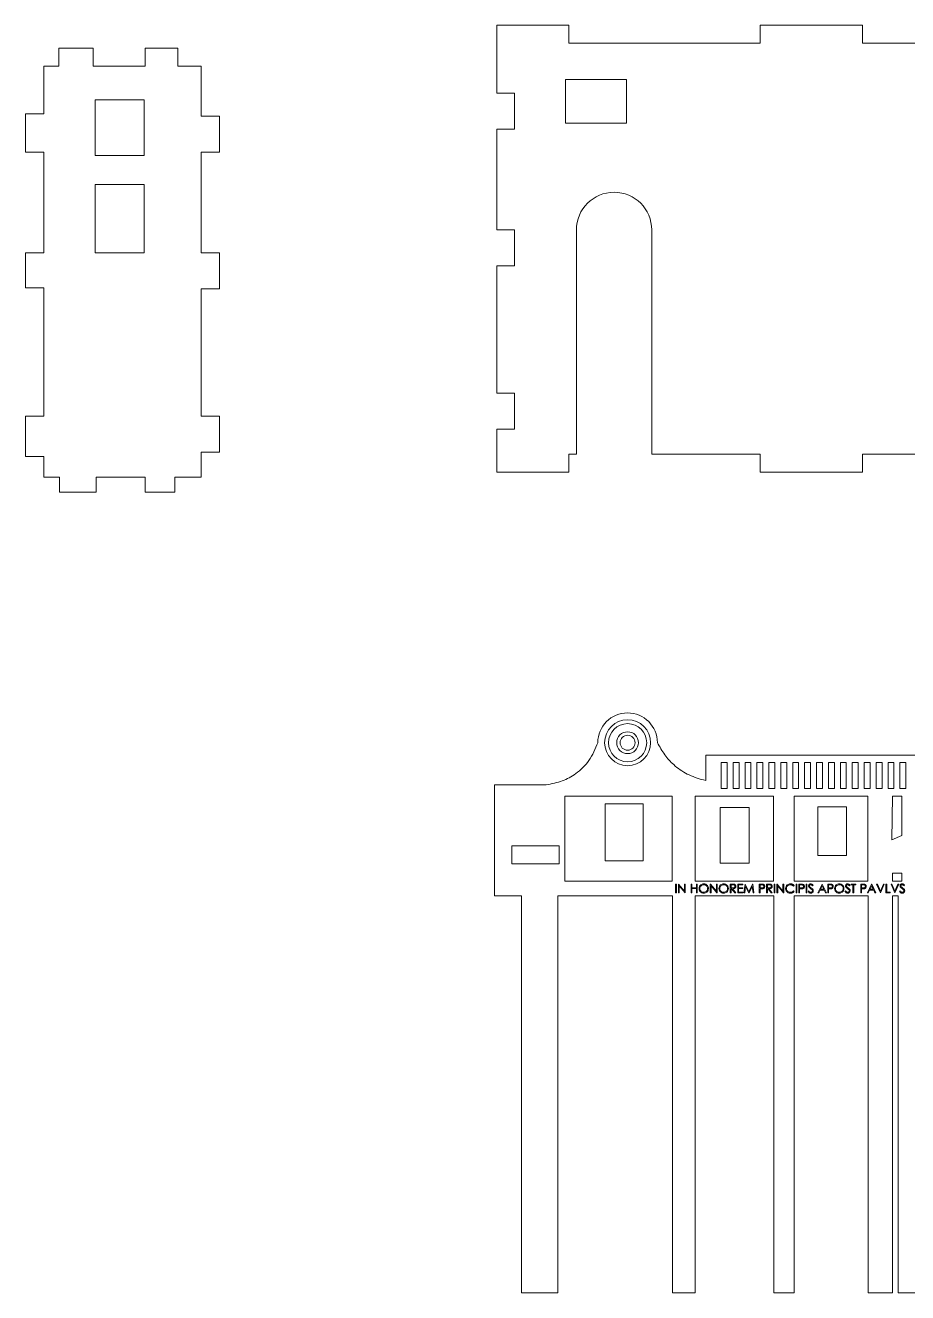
# Model space of a CAD drawing. Header units: millimetres. Extents: x 240 to 567, y 129 to 497.
# Drawn here: x 240.1 to 388.2, y 128.8 to 341.5 of the extents above; entities that cross this region are included whole.
import ezdxf

# ---------------------------------------------------------------- set-up
doc = ezdxf.new("R2010")
doc.units = ezdxf.units.MM

msp = doc.modelspace()

# ---------------------------------------------------------------- linework, layer by layer
at = {"color": 7, "linetype": 'Continuous', "lineweight": 15}
for p, q in [((319.21, 341.52), (319.21, 330.12)), ((319.21, 341.52), (331.33, 341.52)), ((331.33, 338.52), (331.33, 341.52)), ((363.45, 338.52), (363.45, 341.52)), ((363.45, 341.52), (380.6, 341.52)), ((380.6, 338.52), (380.6, 341.52)), ((331.33, 338.52), (363.45, 338.52)), ((380.6, 338.52), (428.82, 338.52)), ((245.73, 334.66), (245.73, 337.66)), ((245.73, 337.66), (251.5, 337.66)), ((251.5, 337.66), (251.5, 334.66)), ((260.2, 334.66), (260.2, 337.66)), ((260.2, 337.66), (265.72, 337.66)), ((265.72, 337.66), (265.72, 334.66)), ((243.22, 334.66), (243.22, 326.67)), ((243.22, 334.66), (245.73, 334.66)), ((251.5, 334.66), (260.2, 334.66)), ((265.72, 334.66), (269.6, 334.66)), ((269.6, 334.66), (269.6, 326.27)), ((330.76, 332.45), (341.01, 332.45)), ((330.76, 325.08), (330.76, 332.45)), ((341.01, 332.45), (341.01, 325.08)), ((319.21, 330.12), (322.21, 330.12)), ((322.21, 330.12), (322.21, 324.09)), ((251.84, 329), (260.05, 329)), ((251.84, 319.67), (251.84, 329)), ((260.05, 329), (260.05, 319.67)), ((240.12, 320.24), (240.12, 326.67)), ((240.12, 326.67), (243.22, 326.67)), ((269.6, 326.27), (272.7, 326.27)), ((272.7, 326.27), (272.7, 320.24)), ((319.21, 324.09), (319.21, 307.2)), ((322.21, 324.09), (319.21, 324.09)), ((341.01, 325.08), (330.76, 325.08)), ((243.22, 320.24), (240.12, 320.24)), ((243.22, 320.24), (243.22, 303.34)), ((260.05, 319.67), (251.84, 319.67)), ((272.7, 320.24), (269.6, 320.24)), ((269.6, 320.24), (269.6, 303.34)), ((251.84, 314.79), (260.05, 314.79)), ((251.84, 303.31), (251.84, 314.79)), ((260.05, 314.79), (260.05, 303.31)), ((319.21, 307.2), (322.21, 307.2)), ((322.21, 301.17), (322.21, 307.2)), ((332.59, 269.52), (332.59, 307.17)), ((345.23, 307.17), (345.23, 269.52)), ((240.12, 297.46), (240.12, 303.34)), ((240.12, 303.34), (243.22, 303.34)), ((260.05, 303.31), (251.84, 303.31)), ((269.6, 303.34), (272.7, 303.34)), ((272.7, 303.34), (272.7, 297.31)), ((319.21, 301.17), (319.21, 279.75)), ((322.21, 301.17), (319.21, 301.17)), ((243.22, 297.46), (240.12, 297.46)), ((243.22, 297.46), (243.22, 275.89)), ((272.7, 297.31), (269.6, 297.31)), ((269.6, 297.31), (269.6, 275.89)), ((319.21, 279.75), (322.21, 279.75)), ((322.21, 273.72), (322.21, 279.75)), ((240.12, 269.12), (240.12, 275.89)), ((240.12, 275.89), (243.22, 275.89)), ((269.6, 275.89), (272.7, 275.89)), ((272.7, 275.89), (272.7, 269.86)), ((319.21, 273.72), (319.21, 266.52)), ((322.21, 273.72), (319.21, 273.72)), ((243.22, 269.12), (240.12, 269.12)), ((243.22, 269.12), (243.22, 265.66)), ((272.7, 269.86), (269.6, 269.86)), ((269.6, 269.86), (269.6, 265.66)), ((331.33, 269.52), (332.59, 269.52)), ((331.33, 266.52), (331.33, 269.52)), ((345.23, 269.52), (363.45, 269.52)), ((363.45, 266.52), (363.45, 269.52)), ((380.6, 269.52), (428.82, 269.52)), ((380.6, 266.52), (380.6, 269.52)), ((319.21, 266.52), (331.33, 266.52)), ((363.45, 266.52), (380.6, 266.52)), ((243.22, 265.66), (245.83, 265.66)), ((245.83, 263.12), (245.83, 265.66)), ((251.98, 265.66), (260.25, 265.66)), ((251.98, 265.66), (251.98, 263.12)), ((260.25, 263.12), (260.25, 265.66)), ((265.22, 265.66), (269.6, 265.66)), ((265.22, 265.66), (265.22, 263.12)), ((251.98, 263.12), (245.83, 263.12)), ((265.22, 263.12), (260.25, 263.12)), ((354.32, 218.99), (354.32, 214.74)), ((354.32, 218.99), (459.69, 218.99)), ((356.88, 217.74), (356.88, 213.4)), ((357.88, 217.74), (356.88, 217.74)), ((357.88, 213.4), (357.88, 217.74)), ((358.88, 217.74), (358.88, 213.4)), ((359.88, 217.74), (358.88, 217.74)), ((359.88, 213.4), (359.88, 217.74)), ((360.88, 217.74), (360.88, 213.4)), ((361.88, 217.74), (360.88, 217.74)), ((361.88, 213.4), (361.88, 217.74)), ((362.88, 217.74), (362.88, 213.4)), ((363.88, 217.74), (362.88, 217.74)), ((363.88, 213.4), (363.88, 217.74)), ((364.88, 217.74), (364.88, 213.4)), ((365.88, 217.74), (364.88, 217.74)), ((365.88, 213.4), (365.88, 217.74)), ((366.88, 217.74), (366.88, 213.4)), ((367.88, 217.74), (366.88, 217.74)), ((367.88, 213.4), (367.88, 217.74)), ((368.88, 217.74), (368.88, 213.4)), ((369.88, 217.74), (368.88, 217.74)), ((369.88, 213.4), (369.88, 217.74)), ((370.88, 217.74), (370.88, 213.4)), ((371.88, 217.74), (370.88, 217.74)), ((371.88, 213.4), (371.88, 217.74)), ((372.88, 217.74), (372.88, 213.4)), ((373.88, 217.74), (372.88, 217.74)), ((373.88, 213.4), (373.88, 217.74)), ((374.88, 217.74), (374.88, 213.4)), ((375.88, 217.74), (374.88, 217.74)), ((375.88, 213.4), (375.88, 217.74)), ((376.88, 217.74), (376.88, 213.4)), ((377.88, 217.74), (376.88, 217.74)), ((377.88, 213.4), (377.88, 217.74)), ((378.88, 217.74), (378.88, 213.4)), ((379.88, 217.74), (378.88, 217.74)), ((379.88, 213.4), (379.88, 217.74)), ((380.88, 217.74), (380.88, 213.4)), ((381.88, 217.74), (380.88, 217.74)), ((381.88, 213.4), (381.88, 217.74)), ((382.88, 217.74), (382.88, 213.4)), ((383.88, 217.74), (382.88, 217.74)), ((383.88, 213.4), (383.88, 217.74)), ((384.88, 217.74), (384.88, 213.4)), ((385.88, 217.74), (384.88, 217.74)), ((385.88, 213.4), (385.88, 217.74)), ((386.88, 217.74), (386.88, 213.4)), ((387.88, 217.74), (386.88, 217.74)), ((387.88, 213.4), (387.88, 217.74)), ((318.83, 213.99), (318.83, 195.37)), ((327.52, 213.99), (318.83, 213.99)), ((354.32, 214.74), (353.89, 214.83)), ((356.88, 213.4), (357.88, 213.4)), ((358.88, 213.4), (359.88, 213.4)), ((360.88, 213.4), (361.88, 213.4)), ((362.88, 213.4), (363.88, 213.4)), ((364.88, 213.4), (365.88, 213.4)), ((366.88, 213.4), (367.88, 213.4)), ((368.88, 213.4), (369.88, 213.4)), ((370.88, 213.4), (371.88, 213.4)), ((372.88, 213.4), (373.88, 213.4)), ((374.88, 213.4), (375.88, 213.4)), ((376.88, 213.4), (377.88, 213.4)), ((378.88, 213.4), (379.88, 213.4)), ((380.88, 213.4), (381.88, 213.4)), ((382.88, 213.4), (383.88, 213.4)), ((384.88, 213.4), (385.88, 213.4)), ((386.88, 213.4), (387.88, 213.4)), ((330.67, 212.12), (330.67, 197.82)), ((348.65, 212.12), (330.67, 212.12)), ((337.44, 210.83), (337.44, 201.28)), ((343.77, 210.83), (337.44, 210.83)), ((343.77, 201.28), (343.77, 210.83)), ((348.65, 197.82), (348.65, 212.12)), ((352.51, 212.12), (352.51, 197.82)), ((365.64, 212.12), (352.51, 212.12)), ((365.64, 197.82), (365.64, 212.12)), ((369.12, 212.12), (369.12, 197.82)), ((381.49, 212.12), (369.12, 212.12)), ((381.49, 197.82), (381.49, 212.12)), ((385.63, 212.12), (385.53, 204.77)), ((387.22, 212.12), (385.63, 212.12)), ((387.22, 205.52), (387.22, 212.12)), ((356.71, 210.2), (356.71, 200.87)), ((361.57, 210.2), (356.71, 210.2)), ((361.57, 200.87), (361.57, 210.2)), ((377.9, 210.3), (373.08, 210.3)), ((373.08, 210.3), (373.08, 202.14)), ((377.9, 202.14), (377.9, 210.3)), ((385.53, 204.77), (387.22, 205.52)), ((321.77, 203.76), (329.67, 203.76)), ((321.77, 200.76), (321.77, 203.76)), ((329.67, 200.76), (329.67, 203.76)), ((373.08, 202.14), (377.9, 202.14)), ((321.77, 200.76), (329.67, 200.76)), ((337.44, 201.28), (343.77, 201.28)), ((356.71, 200.87), (361.57, 200.87)), ((387.22, 199.17), (385.61, 199.17)), ((385.61, 199.17), (385.61, 197.82)), ((387.22, 197.82), (387.22, 199.17)), ((330.67, 197.82), (348.65, 197.82)), ((349.24, 197.36), (349.38, 197.36)), ((349.24, 195.86), (349.24, 197.36)), ((349.38, 195.86), (349.24, 195.86)), ((349.38, 197.36), (349.38, 195.86)), ((349.7, 197.36), (349.73, 197.36)), ((349.7, 195.86), (349.7, 197.36)), ((349.84, 195.86), (349.7, 195.86)), ((349.73, 197.36), (350.72, 196.18)), ((349.84, 197.04), (349.84, 195.86)), ((350.83, 195.86), (349.84, 197.04)), ((350.72, 197.36), (350.86, 197.36)), ((350.72, 196.18), (350.72, 197.36)), ((350.86, 195.86), (350.83, 195.86)), ((350.86, 197.36), (350.86, 195.86)), ((351.82, 197.36), (351.95, 197.36)), ((351.82, 195.86), (351.82, 197.36)), ((351.95, 195.86), (351.82, 195.86)), ((351.95, 197.36), (351.95, 196.75)), ((351.95, 196.75), (352.72, 196.75)), ((351.95, 196.59), (351.95, 195.86)), ((352.72, 196.59), (351.95, 196.59)), ((352.51, 197.82), (365.64, 197.82)), ((352.72, 197.36), (352.86, 197.36)), ((352.72, 196.75), (352.72, 197.36)), ((352.72, 195.86), (352.72, 196.59)), ((352.86, 195.86), (352.72, 195.86)), ((352.86, 197.36), (352.86, 195.86)), ((355.05, 197.36), (355.08, 197.36)), ((355.05, 195.86), (355.05, 197.36)), ((355.19, 195.86), (355.05, 195.86)), ((355.08, 197.36), (356.07, 196.18)), ((355.19, 197.04), (355.19, 195.86)), ((356.17, 195.86), (355.19, 197.04)), ((356.07, 197.36), (356.2, 197.36)), ((356.07, 196.18), (356.07, 197.36)), ((356.2, 195.86), (356.17, 195.86)), ((356.2, 197.36), (356.2, 195.86)), ((358.4, 197.36), (358.7, 197.36)), ((358.4, 195.86), (358.4, 197.36)), ((358.53, 195.86), (358.4, 195.86)), ((358.53, 197.21), (358.53, 196.71)), ((358.81, 197.21), (358.53, 197.21)), ((358.53, 196.71), (358.81, 196.71)), ((358.53, 196.55), (358.53, 195.86)), ((358.64, 196.55), (358.53, 196.55)), ((359.19, 195.86), (358.64, 196.55)), ((358.81, 196.55), (359.36, 195.86)), ((359.36, 195.86), (359.19, 195.86)), ((359.67, 197.36), (360.51, 197.36)), ((359.67, 195.86), (359.67, 197.36)), ((360.51, 195.86), (359.67, 195.86)), ((359.8, 197.21), (359.8, 196.75)), ((360.51, 197.21), (359.8, 197.21)), ((359.8, 196.75), (360.51, 196.75)), ((359.8, 196.59), (359.8, 196.02)), ((360.51, 196.59), (359.8, 196.59)), ((359.8, 196.02), (360.51, 196.02)), ((360.51, 197.36), (360.51, 197.21)), ((360.51, 196.75), (360.51, 196.59)), ((360.51, 196.02), (360.51, 195.86)), ((360.7, 195.86), (360.9, 197.36)), ((360.84, 195.86), (360.7, 195.86)), ((360.98, 196.94), (360.84, 195.86)), ((360.9, 197.36), (360.92, 197.36)), ((360.92, 197.36), (361.54, 196.13)), ((361.53, 195.86), (360.98, 196.94)), ((361.56, 195.86), (361.53, 195.86)), ((361.54, 196.13), (362.16, 197.36)), ((362.1, 196.94), (361.56, 195.86)), ((362.24, 195.86), (362.1, 196.94)), ((362.16, 197.36), (362.18, 197.36)), ((362.18, 197.36), (362.38, 195.86)), ((362.38, 195.86), (362.24, 195.86)), ((363.26, 197.36), (363.56, 197.36)), ((363.26, 195.86), (363.26, 197.36)), ((363.4, 195.86), (363.26, 195.86)), ((363.4, 197.21), (363.4, 196.71)), ((363.67, 197.21), (363.4, 197.21)), ((363.4, 196.71), (363.66, 196.71)), ((363.4, 196.55), (363.4, 195.86)), ((363.5, 196.55), (363.4, 196.55)), ((364.49, 197.36), (364.79, 197.36)), ((364.49, 195.86), (364.49, 197.36)), ((364.63, 195.86), (364.49, 195.86)), ((364.63, 197.21), (364.63, 196.71)), ((364.91, 197.21), (364.63, 197.21)), ((364.63, 196.71), (364.9, 196.71)), ((364.63, 196.55), (364.63, 195.86)), ((364.74, 196.55), (364.63, 196.55)), ((365.29, 195.86), (364.74, 196.55)), ((364.9, 196.55), (365.45, 195.86)), ((365.45, 195.86), (365.29, 195.86)), ((365.76, 197.36), (365.9, 197.36)), ((365.76, 195.86), (365.76, 197.36)), ((365.9, 195.86), (365.76, 195.86)), ((365.9, 197.36), (365.9, 195.86)), ((366.22, 197.36), (366.25, 197.36)), ((366.22, 195.86), (366.22, 197.36)), ((366.36, 195.86), (366.22, 195.86)), ((366.25, 197.36), (367.24, 196.18)), ((366.36, 197.04), (366.36, 195.86)), ((367.35, 195.86), (366.36, 197.04)), ((367.24, 197.36), (367.38, 197.36)), ((367.24, 196.18), (367.24, 197.36)), ((367.38, 195.86), (367.35, 195.86)), ((367.38, 197.36), (367.38, 195.86)), ((369.15, 197.09), (369.03, 197)), ((369.03, 196.23), (369.15, 196.14)), ((369.12, 197.82), (381.49, 197.82)), ((369.45, 197.36), (369.59, 197.36)), ((369.45, 195.86), (369.45, 197.36)), ((369.59, 195.86), (369.45, 195.86)), ((369.59, 197.36), (369.59, 195.86)), ((369.92, 197.36), (370.21, 197.36)), ((369.92, 195.86), (369.92, 197.36)), ((370.05, 195.86), (369.92, 195.86)), ((370.05, 197.21), (370.05, 196.71)), ((370.33, 197.21), (370.05, 197.21)), ((370.05, 196.71), (370.31, 196.71)), ((370.05, 196.55), (370.05, 195.86)), ((370.16, 196.55), (370.05, 196.55)), ((371.15, 197.36), (371.28, 197.36)), ((371.15, 195.86), (371.15, 197.36)), ((371.28, 195.86), (371.15, 195.86)), ((371.28, 197.36), (371.28, 195.86)), ((371.45, 196.15), (371.58, 196.23)), ((372.32, 197.15), (372.2, 197.05)), ((373.11, 195.86), (373.82, 197.36)), ((373.26, 195.86), (373.11, 195.86)), ((373.48, 196.34), (373.26, 195.86)), ((374.16, 196.34), (373.48, 196.34)), ((373.83, 197.07), (373.56, 196.5)), ((373.56, 196.5), (374.09, 196.5)), ((373.82, 197.36), (373.84, 197.36)), ((374.09, 196.5), (373.83, 197.07)), ((373.84, 197.36), (374.53, 195.86)), ((374.39, 195.86), (374.16, 196.34)), ((374.53, 195.86), (374.39, 195.86)), ((374.76, 197.36), (375.06, 197.36)), ((374.76, 195.86), (374.76, 197.36)), ((374.9, 195.86), (374.76, 195.86)), ((374.9, 197.21), (374.9, 196.71)), ((375.17, 197.21), (374.9, 197.21)), ((374.9, 196.71), (375.16, 196.71)), ((374.9, 196.55), (374.9, 195.86)), ((375, 196.55), (374.9, 196.55)), ((377.65, 196.15), (377.77, 196.23)), ((378.51, 197.15), (378.39, 197.05)), ((378.67, 197.36), (379.45, 197.36)), ((378.67, 197.21), (378.67, 197.36)), ((378.99, 197.21), (378.67, 197.21)), ((378.99, 195.86), (378.99, 197.21)), ((379.13, 195.86), (378.99, 195.86)), ((379.13, 197.21), (379.13, 195.86)), ((379.45, 197.21), (379.13, 197.21)), ((379.45, 197.36), (379.45, 197.21)), ((380.3, 197.36), (380.6, 197.36)), ((380.3, 195.86), (380.3, 197.36)), ((380.44, 195.86), (380.3, 195.86)), ((380.44, 197.21), (380.44, 196.71)), ((380.71, 197.21), (380.44, 197.21)), ((380.44, 196.71), (380.7, 196.71)), ((380.44, 196.55), (380.44, 195.86)), ((380.54, 196.55), (380.44, 196.55)), ((381.42, 195.86), (382.13, 197.36)), ((381.56, 195.86), (381.42, 195.86)), ((381.79, 196.34), (381.56, 195.86)), ((382.47, 196.34), (381.79, 196.34)), ((382.14, 197.07), (381.86, 196.5)), ((381.86, 196.5), (382.4, 196.5)), ((382.13, 197.36), (382.15, 197.36)), ((382.4, 196.5), (382.14, 197.07)), ((382.15, 197.36), (382.84, 195.86)), ((382.69, 195.86), (382.47, 196.34)), ((382.84, 195.86), (382.69, 195.86)), ((382.95, 197.36), (383.1, 197.36)), ((383.59, 195.86), (382.95, 197.36)), ((383.1, 197.36), (383.6, 196.18)), ((383.61, 195.86), (383.59, 195.86)), ((383.6, 196.18), (384.1, 197.36)), ((384.24, 197.36), (383.61, 195.86)), ((384.1, 197.36), (384.24, 197.36)), ((384.53, 197.36), (384.67, 197.36)), ((384.53, 195.86), (384.53, 197.36)), ((385.24, 195.86), (384.53, 195.86)), ((384.67, 197.36), (384.67, 196.02)), ((384.67, 196.02), (385.24, 196.02)), ((385.24, 196.02), (385.24, 195.86)), ((385.38, 197.36), (385.52, 197.36)), ((386.01, 195.86), (385.38, 197.36)), ((385.52, 197.36), (386.02, 196.18)), ((385.61, 197.82), (387.22, 197.82)), ((386.03, 195.86), (386.01, 195.86)), ((386.02, 196.18), (386.52, 197.36)), ((386.67, 197.36), (386.03, 195.86)), ((386.52, 197.36), (386.67, 197.36)), ((386.8, 196.15), (386.93, 196.23)), ((387.67, 197.15), (387.54, 197.05)), ((323.36, 195.37), (318.83, 195.37)), ((323.36, 195.37), (323.36, 128.76)), ((348.69, 195.37), (329.45, 195.37)), ((329.45, 128.76), (329.45, 195.37)), ((348.69, 195.37), (348.69, 128.76)), ((365.69, 195.37), (352.51, 195.37)), ((352.51, 128.76), (352.51, 195.37)), ((365.69, 195.37), (365.69, 128.76)), ((381.54, 195.37), (369.12, 195.37)), ((369.12, 128.76), (369.12, 195.37)), ((381.54, 195.37), (381.54, 128.76)), ((386.6, 195.37), (385.61, 195.37)), ((385.61, 128.76), (385.61, 195.37)), ((386.6, 195.37), (386.6, 128.76)), ((323.36, 128.76), (329.45, 128.76)), ((348.69, 128.76), (352.51, 128.76)), ((365.69, 128.76), (369.12, 128.76)), ((381.54, 128.76), (385.61, 128.76)), ((386.6, 128.76), (390.67, 128.76))]:
    msp.add_line(p, q, dxfattribs=at)
for radius in [3.86, 3.2, 1.83, 1.26]:
    msp.add_circle((341.18, 221.09), radius, dxfattribs=at)
for centre, radius in [((338.91, 307.17), 6.32), ((341.18, 221.09), 5)]:
    msp.add_arc(centre, radius, 0, 180, dxfattribs=at)
for points, knots in [([(336.18, 221.09), (335.75, 220.06), (334.93, 218.04), (332.71, 215.89), (330.19, 214.55), (328.43, 214.18), (327.52, 213.99)], [0, 0, 0, 0, 0.282256, 0.54712, 0.763001, 1, 1, 1, 1]), ([(353.89, 214.83), (352.97, 215.11), (351.16, 215.67), (348.99, 217.22), (347.32, 219.05), (346.57, 220.4), (346.18, 221.09)], [0, 0, 0, 0, 0.279903, 0.550298, 0.768267, 1, 1, 1, 1]), ([(353.89, 214.83), (353.89, 214.83), (353.89, 214.83), (353.89, 214.83), (353.89, 214.83)], [0, 0, 0, 0, 0.555728, 1, 1, 1, 1]), ([(353.17, 196.61), (353.18, 196.72), (353.21, 196.95), (353.41, 197.22), (353.67, 197.37), (353.85, 197.39), (353.95, 197.4)], [0, 0, 0, 0, 0.279728, 0.559324, 0.77968, 1, 1, 1, 1]), ([(353.96, 195.82), (353.84, 195.84), (353.61, 195.86), (353.35, 196.07), (353.19, 196.33), (353.17, 196.51), (353.17, 196.61)], [0, 0, 0, 0, 0.279659, 0.559356, 0.779634, 1, 1, 1, 1]), ([(353.95, 197.25), (353.86, 197.23), (353.67, 197.21), (353.45, 197.04), (353.32, 196.83), (353.31, 196.68), (353.3, 196.61)], [0, 0, 0, 0, 0.279633, 0.559336, 0.779628, 1, 1, 1, 1]), ([(353.3, 196.61), (353.31, 196.51), (353.34, 196.32), (353.52, 196.12), (353.73, 196), (353.88, 195.98), (353.95, 195.98)], [0, 0, 0, 0, 0.27941, 0.559076, 0.779463, 1, 1, 1, 1]), ([(353.95, 197.4), (354.06, 197.39), (354.3, 197.36), (354.56, 197.15), (354.72, 196.89), (354.74, 196.71), (354.74, 196.61)], [0, 0, 0, 0, 0.279738, 0.559332, 0.779569, 1, 1, 1, 1]), ([(354.61, 196.61), (354.6, 196.71), (354.57, 196.9), (354.39, 197.11), (354.18, 197.23), (354.03, 197.24), (353.95, 197.25)], [0, 0, 0, 0, 0.279464, 0.558852, 0.779472, 1, 1, 1, 1]), ([(353.95, 195.98), (354.05, 195.99), (354.24, 196.01), (354.46, 196.17), (354.59, 196.39), (354.6, 196.54), (354.61, 196.61)], [0, 0, 0, 0, 0.279808, 0.559356, 0.779635, 1, 1, 1, 1]), ([(354.74, 196.61), (354.73, 196.5), (354.7, 196.26), (354.49, 196.01), (354.23, 195.85), (354.05, 195.83), (353.96, 195.82)], [0, 0, 0, 0, 0.279624, 0.559351, 0.779586, 1, 1, 1, 1]), ([(356.51, 196.61), (356.53, 196.72), (356.55, 196.95), (356.76, 197.22), (357.02, 197.37), (357.2, 197.39), (357.29, 197.4)], [0, 0, 0, 0, 0.279731, 0.55933, 0.779678, 1, 1, 1, 1]), ([(357.3, 195.82), (357.19, 195.84), (356.95, 195.86), (356.7, 196.07), (356.54, 196.33), (356.52, 196.51), (356.51, 196.61)], [0, 0, 0, 0, 0.279669, 0.559355, 0.779638, 1, 1, 1, 1]), ([(357.3, 197.25), (357.2, 197.23), (357.01, 197.21), (356.8, 197.04), (356.67, 196.83), (356.65, 196.68), (356.65, 196.61)], [0, 0, 0, 0, 0.279645, 0.559347, 0.77963, 1, 1, 1, 1]), ([(356.65, 196.61), (356.66, 196.51), (356.68, 196.32), (356.86, 196.12), (357.08, 196), (357.22, 195.98), (357.3, 195.98)], [0, 0, 0, 0, 0.279403, 0.559066, 0.779451, 1, 1, 1, 1]), ([(357.29, 197.4), (357.41, 197.39), (357.64, 197.36), (357.91, 197.15), (358.07, 196.89), (358.08, 196.71), (358.09, 196.61)], [0, 0, 0, 0, 0.279747, 0.559338, 0.779573, 1, 1, 1, 1]), ([(357.95, 196.61), (357.94, 196.71), (357.92, 196.9), (357.74, 197.11), (357.52, 197.23), (357.37, 197.24), (357.3, 197.25)], [0, 0, 0, 0, 0.279463, 0.558863, 0.779485, 1, 1, 1, 1]), ([(358.09, 196.61), (358.08, 196.5), (358.05, 196.26), (357.84, 196.01), (357.58, 195.85), (357.39, 195.83), (357.3, 195.82)], [0, 0, 0, 0, 0.2796267, 0.5593566, 0.7795835, 1, 1, 1, 1]), ([(357.3, 195.98), (357.39, 195.99), (357.58, 196.01), (357.8, 196.17), (357.93, 196.39), (357.95, 196.54), (357.95, 196.61)], [0, 0, 0, 0, 0.27981, 0.55936, 0.779633, 1, 1, 1, 1]), ([(358.7, 197.36), (358.76, 197.36), (358.87, 197.36), (358.99, 197.35), (359.04, 197.34)], [0, 0, 0, 0, 0.560231, 1, 1, 1, 1]), ([(359.2, 196.96), (359.2, 196.98), (359.2, 197.03), (359.17, 197.09), (359.13, 197.14), (359.02, 197.21), (358.9, 197.21), (358.81, 197.21)], [0, 0, 0, 0, 0.125315, 0.250663, 0.376003, 0.501335, 1, 1, 1, 1]), ([(359.34, 196.96), (359.34, 196.91), (359.33, 196.82), (359.25, 196.69), (359.08, 196.57), (358.92, 196.56), (358.81, 196.55)], [0, 0, 0, 0, 0.18712, 0.373983, 0.560914, 1, 1, 1, 1]), ([(358.81, 196.71), (358.9, 196.71), (359.01, 196.71), (359.13, 196.78), (359.17, 196.83), (359.2, 196.89), (359.2, 196.94), (359.2, 196.96)], [0, 0, 0, 0, 0.49866, 0.624053, 0.749394, 0.874681, 1, 1, 1, 1]), ([(359.04, 197.34), (359.08, 197.33), (359.18, 197.29), (359.28, 197.19), (359.33, 197.08), (359.34, 197), (359.34, 196.96)], [0, 0, 0, 0, 0.279829, 0.559513, 0.779614, 1, 1, 1, 1]), ([(363.89, 196.58), (363.82, 196.57), (363.69, 196.55), (363.56, 196.55), (363.5, 196.55)], [0, 0, 0, 0, 0.5596775, 1, 1, 1, 1]), ([(363.56, 197.36), (363.62, 197.36), (363.74, 197.36), (363.85, 197.35), (363.9, 197.34)], [0, 0, 0, 0, 0.560346, 1, 1, 1, 1]), ([(363.66, 196.71), (363.75, 196.71), (363.87, 196.71), (363.98, 196.78), (364.03, 196.85), (364.04, 196.91), (364.05, 196.96)], [0, 0, 0, 0, 0.499683, 0.625307, 0.751071, 1, 1, 1, 1]), ([(364.05, 196.96), (364.04, 197), (364.03, 197.07), (363.98, 197.13), (363.87, 197.21), (363.76, 197.21), (363.67, 197.21)], [0, 0, 0, 0, 0.248987, 0.374759, 0.500443, 1, 1, 1, 1]), ([(364.19, 196.96), (364.18, 196.91), (364.17, 196.81), (364.1, 196.69), (364, 196.61), (363.92, 196.59), (363.89, 196.58)], [0, 0, 0, 0, 0.280102, 0.559314, 0.77945, 1, 1, 1, 1]), ([(363.9, 197.34), (363.94, 197.32), (364.04, 197.29), (364.13, 197.19), (364.18, 197.07), (364.18, 197), (364.19, 196.96)], [0, 0, 0, 0, 0.279728, 0.559342, 0.779501, 1, 1, 1, 1]), ([(364.79, 197.36), (364.86, 197.36), (364.97, 197.36), (365.08, 197.35), (365.13, 197.34)], [0, 0, 0, 0, 0.560231, 1, 1, 1, 1]), ([(365.44, 196.96), (365.43, 196.91), (365.42, 196.82), (365.35, 196.69), (365.18, 196.57), (365.02, 196.56), (364.9, 196.55)], [0, 0, 0, 0, 0.18712, 0.373983, 0.560914, 1, 1, 1, 1]), ([(364.9, 196.71), (364.99, 196.71), (365.11, 196.71), (365.22, 196.78), (365.27, 196.83), (365.3, 196.89), (365.3, 196.94), (365.3, 196.96)], [0, 0, 0, 0, 0.49866, 0.624053, 0.749394, 0.874681, 1, 1, 1, 1]), ([(365.3, 196.96), (365.3, 196.98), (365.3, 197.03), (365.27, 197.09), (365.22, 197.14), (365.11, 197.21), (365, 197.21), (364.91, 197.21)], [0, 0, 0, 0, 0.125316, 0.250664, 0.376005, 0.501361, 1, 1, 1, 1]), ([(365.13, 197.34), (365.18, 197.33), (365.27, 197.29), (365.37, 197.19), (365.43, 197.08), (365.43, 197), (365.44, 196.96)], [0, 0, 0, 0, 0.279829, 0.559513, 0.779614, 1, 1, 1, 1]), ([(367.69, 196.62), (367.7, 196.74), (367.73, 196.97), (367.95, 197.23), (368.22, 197.38), (368.4, 197.39), (368.49, 197.4)], [0, 0, 0, 0, 0.27951, 0.559083, 0.779375, 1, 1, 1, 1]), ([(367.88, 196.09), (367.81, 196.18), (367.7, 196.34), (367.69, 196.53), (367.69, 196.62)], [0, 0, 0, 0, 0.559023, 1, 1, 1, 1]), ([(368.48, 197.25), (368.39, 197.24), (368.2, 197.21), (367.97, 197.05), (367.84, 196.84), (367.83, 196.69), (367.82, 196.61)], [0, 0, 0, 0, 0.279864, 0.559529, 0.779672, 1, 1, 1, 1]), ([(367.82, 196.61), (367.83, 196.51), (367.85, 196.32), (368.04, 196.11), (368.27, 195.99), (368.42, 195.98), (368.49, 195.98)], [0, 0, 0, 0, 0.279429, 0.558931, 0.779282, 1, 1, 1, 1]), ([(368.49, 195.82), (368.42, 195.83), (368.29, 195.84), (368.11, 195.9), (367.98, 195.98), (367.91, 196.05), (367.88, 196.09)], [0, 0, 0, 0, 0.3398375, 0.5599301, 0.7799674, 1, 1, 1, 1]), ([(369.03, 197), (368.98, 197.05), (368.9, 197.13), (368.75, 197.2), (368.62, 197.24), (368.53, 197.24), (368.48, 197.25)], [0, 0, 0, 0, 0.339368, 0.559459, 0.779746, 1, 1, 1, 1]), ([(368.49, 197.4), (368.58, 197.39), (368.72, 197.39), (368.9, 197.31), (369.04, 197.22), (369.11, 197.13), (369.15, 197.09)], [0, 0, 0, 0, 0.3397216, 0.5598492, 0.7799331, 1, 1, 1, 1]), ([(368.49, 195.98), (368.61, 195.99), (368.82, 196.02), (368.96, 196.16), (369.03, 196.23)], [0, 0, 0, 0, 0.558756, 1, 1, 1, 1]), ([(369.15, 196.14), (369.09, 196.07), (369, 195.97), (368.82, 195.88), (368.66, 195.83), (368.55, 195.83), (368.49, 195.82)], [0, 0, 0, 0, 0.339332, 0.559525, 0.779701, 1, 1, 1, 1]), ([(370.54, 196.58), (370.47, 196.57), (370.34, 196.55), (370.21, 196.55), (370.16, 196.55)], [0, 0, 0, 0, 0.5596775, 1, 1, 1, 1]), ([(370.21, 197.36), (370.27, 197.36), (370.39, 197.36), (370.5, 197.35), (370.55, 197.34)], [0, 0, 0, 0, 0.560322, 1, 1, 1, 1]), ([(370.31, 196.71), (370.4, 196.71), (370.52, 196.71), (370.63, 196.78), (370.69, 196.85), (370.7, 196.91), (370.7, 196.96)], [0, 0, 0, 0, 0.499683, 0.625307, 0.751071, 1, 1, 1, 1]), ([(370.7, 196.96), (370.7, 197), (370.69, 197.07), (370.63, 197.13), (370.53, 197.21), (370.41, 197.21), (370.33, 197.21)], [0, 0, 0, 0, 0.248987, 0.374759, 0.500443, 1, 1, 1, 1]), ([(370.84, 196.96), (370.84, 196.91), (370.83, 196.81), (370.75, 196.69), (370.65, 196.61), (370.58, 196.59), (370.54, 196.58)], [0, 0, 0, 0, 0.280102, 0.559314, 0.77945, 1, 1, 1, 1]), ([(370.55, 197.34), (370.6, 197.32), (370.69, 197.29), (370.78, 197.19), (370.83, 197.07), (370.84, 197), (370.84, 196.96)], [0, 0, 0, 0, 0.279709, 0.559331, 0.779495, 1, 1, 1, 1]), ([(371.91, 195.82), (371.86, 195.83), (371.74, 195.84), (371.57, 195.95), (371.5, 196.08), (371.45, 196.15)], [0, 0, 0, 0, 0.27987, 0.55967, 1, 1, 1, 1]), ([(371.55, 197.05), (371.56, 197.1), (371.57, 197.21), (371.67, 197.33), (371.8, 197.39), (371.88, 197.4), (371.92, 197.4)], [0, 0, 0, 0, 0.279533, 0.558818, 0.779333, 1, 1, 1, 1]), ([(371.63, 196.82), (371.61, 196.86), (371.56, 196.93), (371.55, 197.01), (371.55, 197.05)], [0, 0, 0, 0, 0.559824, 1, 1, 1, 1]), ([(371.58, 196.23), (371.63, 196.16), (371.69, 196.06), (371.82, 195.99), (371.88, 195.98), (371.91, 195.98)], [0, 0, 0, 0, 0.559318, 0.779772, 1, 1, 1, 1]), ([(371.88, 196.62), (371.83, 196.65), (371.74, 196.71), (371.67, 196.79), (371.63, 196.82)], [0, 0, 0, 0, 0.560429, 1, 1, 1, 1]), ([(371.91, 197.25), (371.88, 197.24), (371.81, 197.24), (371.74, 197.19), (371.69, 197.13), (371.69, 197.08), (371.69, 197.06)], [0, 0, 0, 0, 0.2802868, 0.559823, 0.7799055, 1, 1, 1, 1]), ([(371.69, 197.06), (371.69, 197.04), (371.69, 196.99), (371.72, 196.93), (371.76, 196.89), (371.78, 196.86)], [0, 0, 0, 0, 0.27993, 0.559777, 1, 1, 1, 1]), ([(371.78, 196.86), (371.82, 196.83), (371.89, 196.78), (371.96, 196.73), (371.99, 196.71)], [0, 0, 0, 0, 0.55992, 1, 1, 1, 1]), ([(372.15, 196.38), (372.1, 196.43), (372.02, 196.52), (371.92, 196.59), (371.88, 196.62)], [0, 0, 0, 0, 0.559498, 1, 1, 1, 1]), ([(372.2, 197.05), (372.17, 197.09), (372.13, 197.14), (372.06, 197.2), (371.99, 197.24), (371.93, 197.24), (371.91, 197.25)], [0, 0, 0, 0, 0.34041, 0.560468, 0.780167, 1, 1, 1, 1]), ([(372.34, 196.23), (372.33, 196.17), (372.31, 196.05), (372.19, 195.92), (372.06, 195.84), (371.96, 195.83), (371.91, 195.82)], [0, 0, 0, 0, 0.279159, 0.559084, 0.779434, 1, 1, 1, 1]), ([(371.91, 195.98), (371.95, 195.98), (372.03, 195.99), (372.13, 196.05), (372.19, 196.14), (372.2, 196.2), (372.2, 196.23)], [0, 0, 0, 0, 0.2802013, 0.5600508, 0.7801645, 1, 1, 1, 1]), ([(371.92, 197.4), (371.98, 197.39), (372.07, 197.38), (372.18, 197.31), (372.25, 197.23), (372.3, 197.18), (372.32, 197.15)], [0, 0, 0, 0, 0.338758, 0.558849, 0.77936, 1, 1, 1, 1]), ([(371.99, 196.71), (372.04, 196.67), (372.14, 196.6), (372.25, 196.49), (372.32, 196.37), (372.33, 196.28), (372.34, 196.23)], [0, 0, 0, 0, 0.340512, 0.560724, 0.780564, 1, 1, 1, 1]), ([(372.2, 196.23), (372.2, 196.26), (372.19, 196.32), (372.16, 196.36), (372.15, 196.38)], [0, 0, 0, 0, 0.5590031, 1, 1, 1, 1]), ([(375.39, 196.58), (375.32, 196.57), (375.19, 196.55), (375.06, 196.55), (375, 196.55)], [0, 0, 0, 0, 0.5596775, 1, 1, 1, 1]), ([(375.06, 197.36), (375.12, 197.36), (375.24, 197.36), (375.35, 197.35), (375.4, 197.34)], [0, 0, 0, 0, 0.560302, 1, 1, 1, 1]), ([(375.16, 196.71), (375.25, 196.71), (375.37, 196.71), (375.48, 196.78), (375.53, 196.85), (375.54, 196.91), (375.55, 196.96)], [0, 0, 0, 0, 0.4997, 0.625298, 0.751077, 1, 1, 1, 1]), ([(375.55, 196.96), (375.54, 197), (375.53, 197.07), (375.48, 197.13), (375.37, 197.21), (375.26, 197.21), (375.17, 197.21)], [0, 0, 0, 0, 0.248987, 0.374759, 0.500443, 1, 1, 1, 1]), ([(375.69, 196.96), (375.68, 196.91), (375.67, 196.81), (375.6, 196.69), (375.5, 196.61), (375.42, 196.59), (375.39, 196.58)], [0, 0, 0, 0, 0.280102, 0.559314, 0.77945, 1, 1, 1, 1]), ([(375.4, 197.34), (375.44, 197.32), (375.54, 197.29), (375.63, 197.19), (375.68, 197.07), (375.68, 197), (375.69, 196.96)], [0, 0, 0, 0, 0.27973, 0.559327, 0.779499, 1, 1, 1, 1]), ([(375.92, 196.61), (375.93, 196.72), (375.96, 196.95), (376.16, 197.22), (376.42, 197.37), (376.6, 197.39), (376.7, 197.4)], [0, 0, 0, 0, 0.279731, 0.55933, 0.779678, 1, 1, 1, 1]), ([(376.71, 195.82), (376.59, 195.84), (376.36, 195.86), (376.1, 196.07), (375.94, 196.33), (375.92, 196.51), (375.92, 196.61)], [0, 0, 0, 0, 0.279669, 0.559355, 0.779638, 1, 1, 1, 1]), ([(376.7, 197.25), (376.61, 197.23), (376.42, 197.21), (376.2, 197.04), (376.07, 196.83), (376.06, 196.68), (376.05, 196.61)], [0, 0, 0, 0, 0.279632, 0.559346, 0.779629, 1, 1, 1, 1]), ([(376.05, 196.61), (376.06, 196.51), (376.09, 196.32), (376.27, 196.12), (376.48, 196), (376.63, 195.98), (376.7, 195.98)], [0, 0, 0, 0, 0.279409, 0.559064, 0.779464, 1, 1, 1, 1]), ([(376.7, 197.4), (376.81, 197.39), (377.05, 197.36), (377.31, 197.15), (377.47, 196.89), (377.49, 196.71), (377.49, 196.61)], [0, 0, 0, 0, 0.279747, 0.559338, 0.779573, 1, 1, 1, 1]), ([(377.36, 196.61), (377.35, 196.71), (377.32, 196.9), (377.14, 197.11), (376.93, 197.23), (376.78, 197.24), (376.7, 197.25)], [0, 0, 0, 0, 0.279463, 0.558863, 0.779485, 1, 1, 1, 1]), ([(376.7, 195.98), (376.8, 195.99), (376.99, 196.01), (377.21, 196.17), (377.34, 196.39), (377.35, 196.54), (377.36, 196.61)], [0, 0, 0, 0, 0.27981, 0.55936, 0.779633, 1, 1, 1, 1]), ([(377.49, 196.61), (377.48, 196.5), (377.45, 196.26), (377.24, 196.01), (376.98, 195.85), (376.8, 195.83), (376.71, 195.82)], [0, 0, 0, 0, 0.2796267, 0.5593566, 0.7795835, 1, 1, 1, 1]), ([(378.1, 195.82), (378.05, 195.83), (377.94, 195.84), (377.77, 195.95), (377.69, 196.08), (377.65, 196.15)], [0, 0, 0, 0, 0.279894, 0.559672, 1, 1, 1, 1]), ([(377.74, 197.05), (377.75, 197.1), (377.76, 197.21), (377.87, 197.33), (377.99, 197.39), (378.07, 197.4), (378.11, 197.4)], [0, 0, 0, 0, 0.279535, 0.55884, 0.779357, 1, 1, 1, 1]), ([(377.83, 196.82), (377.8, 196.86), (377.75, 196.93), (377.75, 197.01), (377.74, 197.05)], [0, 0, 0, 0, 0.559824, 1, 1, 1, 1]), ([(377.77, 196.23), (377.82, 196.16), (377.88, 196.06), (378.01, 195.99), (378.07, 195.98), (378.1, 195.98)], [0, 0, 0, 0, 0.5593274, 0.7797764, 1, 1, 1, 1]), ([(378.07, 196.62), (378.02, 196.65), (377.94, 196.71), (377.86, 196.79), (377.83, 196.82)], [0, 0, 0, 0, 0.560394, 1, 1, 1, 1]), ([(378.1, 197.25), (378.07, 197.24), (378.01, 197.24), (377.93, 197.19), (377.89, 197.13), (377.88, 197.08), (377.88, 197.06)], [0, 0, 0, 0, 0.280284, 0.559818, 0.779899, 1, 1, 1, 1]), ([(377.88, 197.06), (377.88, 197.04), (377.88, 196.99), (377.92, 196.93), (377.95, 196.89), (377.98, 196.86)], [0, 0, 0, 0, 0.279922, 0.559789, 1, 1, 1, 1]), ([(377.98, 196.86), (378.01, 196.83), (378.08, 196.78), (378.15, 196.73), (378.18, 196.71)], [0, 0, 0, 0, 0.559899, 1, 1, 1, 1]), ([(378.34, 196.38), (378.3, 196.43), (378.21, 196.52), (378.12, 196.59), (378.07, 196.62)], [0, 0, 0, 0, 0.559511, 1, 1, 1, 1]), ([(378.39, 197.05), (378.36, 197.09), (378.32, 197.14), (378.25, 197.2), (378.18, 197.24), (378.12, 197.24), (378.1, 197.25)], [0, 0, 0, 0, 0.34041, 0.560468, 0.780167, 1, 1, 1, 1]), ([(378.53, 196.23), (378.52, 196.17), (378.51, 196.05), (378.39, 195.92), (378.25, 195.84), (378.15, 195.83), (378.1, 195.82)], [0, 0, 0, 0, 0.279159, 0.559084, 0.779434, 1, 1, 1, 1]), ([(378.1, 195.98), (378.14, 195.98), (378.22, 195.99), (378.32, 196.05), (378.39, 196.14), (378.39, 196.2), (378.4, 196.23)], [0, 0, 0, 0, 0.28017, 0.560053, 0.780169, 1, 1, 1, 1]), ([(378.11, 197.4), (378.17, 197.39), (378.26, 197.38), (378.37, 197.31), (378.45, 197.23), (378.49, 197.18), (378.51, 197.15)], [0, 0, 0, 0, 0.338777, 0.558862, 0.779367, 1, 1, 1, 1]), ([(378.18, 196.71), (378.24, 196.67), (378.33, 196.6), (378.44, 196.49), (378.51, 196.37), (378.53, 196.28), (378.53, 196.23)], [0, 0, 0, 0, 0.340506, 0.560731, 0.780568, 1, 1, 1, 1]), ([(378.4, 196.23), (378.39, 196.26), (378.39, 196.32), (378.36, 196.36), (378.34, 196.38)], [0, 0, 0, 0, 0.558995, 1, 1, 1, 1]), ([(380.92, 196.58), (380.85, 196.57), (380.73, 196.55), (380.6, 196.55), (380.54, 196.55)], [0, 0, 0, 0, 0.5596775, 1, 1, 1, 1]), ([(380.6, 197.36), (380.66, 197.36), (380.77, 197.36), (380.89, 197.35), (380.94, 197.34)], [0, 0, 0, 0, 0.560302, 1, 1, 1, 1]), ([(380.7, 196.71), (380.79, 196.71), (380.9, 196.71), (381.01, 196.78), (381.07, 196.85), (381.08, 196.91), (381.09, 196.96)], [0, 0, 0, 0, 0.4997, 0.625298, 0.751077, 1, 1, 1, 1]), ([(381.09, 196.96), (381.08, 197), (381.07, 197.07), (381.02, 197.13), (380.91, 197.21), (380.8, 197.21), (380.71, 197.21)], [0, 0, 0, 0, 0.248989, 0.374782, 0.500466, 1, 1, 1, 1]), ([(381.22, 196.96), (381.22, 196.91), (381.21, 196.81), (381.14, 196.69), (381.04, 196.61), (380.96, 196.59), (380.92, 196.58)], [0, 0, 0, 0, 0.280106, 0.559336, 0.779474, 1, 1, 1, 1]), ([(380.94, 197.34), (380.98, 197.32), (381.07, 197.29), (381.17, 197.19), (381.22, 197.07), (381.22, 197), (381.22, 196.96)], [0, 0, 0, 0, 0.27973, 0.559327, 0.779499, 1, 1, 1, 1]), ([(387.26, 195.82), (387.2, 195.83), (387.09, 195.84), (386.92, 195.95), (386.85, 196.08), (386.8, 196.15)], [0, 0, 0, 0, 0.27987, 0.55967, 1, 1, 1, 1]), ([(386.9, 197.05), (386.9, 197.1), (386.92, 197.21), (387.02, 197.33), (387.14, 197.39), (387.23, 197.4), (387.27, 197.4)], [0, 0, 0, 0, 0.279524, 0.558823, 0.779336, 1, 1, 1, 1]), ([(386.98, 196.82), (386.95, 196.86), (386.91, 196.93), (386.9, 197.01), (386.9, 197.05)], [0, 0, 0, 0, 0.559824, 1, 1, 1, 1]), ([(386.93, 196.23), (386.97, 196.16), (387.03, 196.06), (387.16, 195.99), (387.23, 195.98), (387.26, 195.98)], [0, 0, 0, 0, 0.5593274, 0.7797764, 1, 1, 1, 1]), ([(387.23, 196.62), (387.18, 196.65), (387.09, 196.71), (387.01, 196.79), (386.98, 196.82)], [0, 0, 0, 0, 0.560429, 1, 1, 1, 1]), ([(387.25, 197.25), (387.22, 197.24), (387.16, 197.24), (387.09, 197.19), (387.04, 197.13), (387.03, 197.08), (387.03, 197.06)], [0, 0, 0, 0, 0.2802868, 0.559823, 0.7799055, 1, 1, 1, 1]), ([(387.03, 197.06), (387.03, 197.04), (387.04, 196.99), (387.07, 196.93), (387.11, 196.89), (387.13, 196.86)], [0, 0, 0, 0, 0.27993, 0.559777, 1, 1, 1, 1]), ([(387.13, 196.86), (387.17, 196.83), (387.23, 196.78), (387.3, 196.73), (387.33, 196.71)], [0, 0, 0, 0, 0.559947, 1, 1, 1, 1]), ([(387.5, 196.38), (387.45, 196.43), (387.37, 196.52), (387.27, 196.59), (387.23, 196.62)], [0, 0, 0, 0, 0.55953, 1, 1, 1, 1]), ([(387.54, 197.05), (387.52, 197.09), (387.48, 197.14), (387.41, 197.2), (387.33, 197.24), (387.28, 197.24), (387.25, 197.25)], [0, 0, 0, 0, 0.34041, 0.560468, 0.780167, 1, 1, 1, 1]), ([(387.69, 196.23), (387.68, 196.17), (387.66, 196.05), (387.54, 195.92), (387.4, 195.84), (387.31, 195.83), (387.26, 195.82)], [0, 0, 0, 0, 0.279159, 0.559084, 0.779434, 1, 1, 1, 1]), ([(387.26, 195.98), (387.3, 195.98), (387.38, 195.99), (387.48, 196.05), (387.54, 196.14), (387.55, 196.2), (387.55, 196.23)], [0, 0, 0, 0, 0.2802013, 0.5600508, 0.7801645, 1, 1, 1, 1]), ([(387.27, 197.4), (387.32, 197.39), (387.42, 197.38), (387.52, 197.31), (387.6, 197.23), (387.64, 197.18), (387.67, 197.15)], [0, 0, 0, 0, 0.338758, 0.558849, 0.77936, 1, 1, 1, 1]), ([(387.33, 196.71), (387.39, 196.67), (387.48, 196.6), (387.6, 196.49), (387.67, 196.37), (387.68, 196.28), (387.69, 196.23)], [0, 0, 0, 0, 0.340524, 0.560732, 0.780568, 1, 1, 1, 1]), ([(387.55, 196.23), (387.55, 196.26), (387.54, 196.32), (387.51, 196.36), (387.5, 196.38)], [0, 0, 0, 0, 0.5590031, 1, 1, 1, 1])]:
    msp.add_open_spline(points, degree=3, knots=knots, dxfattribs=at)

doc.saveas('drawing.dxf')
